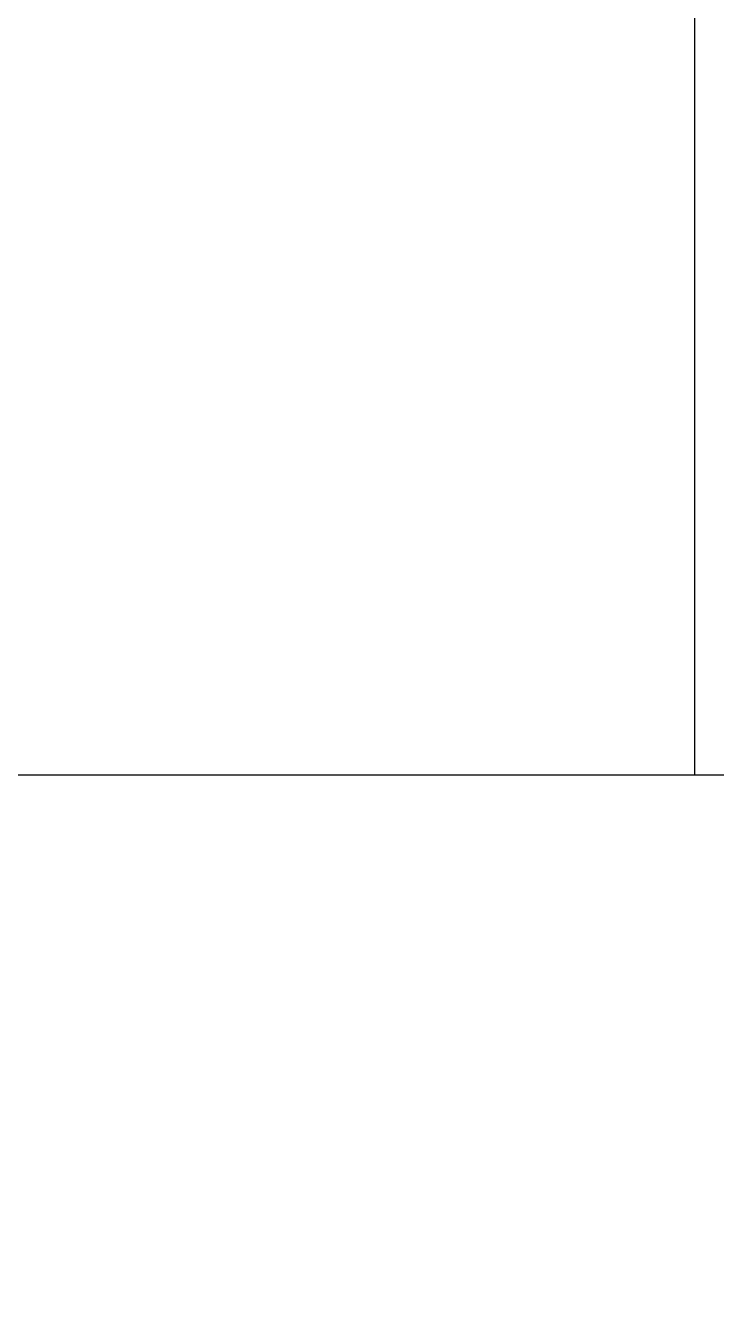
# Model space of a CAD drawing. Header units: millimetres. Extents: x 1993 to 4093, y 1262 to 2017.
# Drawn here: x 3534.22 to 3543.47, y 1584.18 to 1601.14 of the extents above; entities that cross this region are included whole.
import ezdxf

# ---------------------------------------------------------------- set-up
doc = ezdxf.new("R2010")
doc.units = ezdxf.units.MM
for name, color, linetype, lineweight in [('FLR CARPET', 254, 'Continuous', 15), ('FLR CARPET 1', 254, 'Continuous', 15), ('LOW HEIGHT STORAGE WITH PLANTER BOX', 251, 'Continuous', 25), ('PASSAGE', 251, 'Continuous', 25)]:
    doc.layers.add(name, color=color, linetype=linetype, lineweight=lineweight)
doc.layers.add('PLANNER', color=3, linetype='Continuous')

# ---------------------------------------------------------------- blocks, each defined once
blk = doc.blocks.new('LSH 6FT')
at = {"layer": 'LOW HEIGHT STORAGE WITH PLANTER BOX', "ltscale": 0.7}
blk.add_lwpolyline([(-9, -36), (-9, 36), (-8.4, 36), (-8.4, -36)], close=True, dxfattribs=at)
blk = doc.blocks.new('CUBICLE ZONE 02')
at = {"layer": 'PLANNER', "ltscale": 25}
blk.add_lwpolyline([(97448.685, 8762.751), (97630.437, 8762.751), (97630.437, 8645.769), (97448.685, 8645.769)], close=True, dxfattribs=at)

msp = doc.modelspace()

# ---------------------------------------------------------------- linework, layer by layer
at = {"layer": 'FLR CARPET', "ltscale": 25}
msp.add_lwpolyline([(3543.175, 1591.106), (3561.174, 1591.106), (3561.174, 1708.088), (3543.175, 1708.088)], close=True, dxfattribs=at)
at = {"layer": 'FLR CARPET 1'}
msp.add_lwpolyline([(3453.349, 1708.092), (3453.349, 1633.746), (3454.076, 1629.596), (3455.156, 1625.523), (3456.58, 1621.557), (3458.34, 1617.728), (3460.42, 1614.064), (3462.807, 1610.591), (3465.482, 1607.336), (3468.426, 1604.321), (3471.618, 1601.57), (3475.033, 1599.102), (3478.648, 1596.936), (3482.434, 1595.087), (3486.365, 1593.57), (3490.412, 1592.394), (3494.544, 1591.57), (3498.732, 1591.102), (3543.175, 1591.106), (3543.175, 1708.092)], close=True, dxfattribs=at)
at = {"layer": 'PASSAGE'}
msp.add_lwpolyline([(4056.693, 1591.123), (3273.776, 1591.097), (3273.776, 1525.088), (3215.197, 1525.088), (3215.197, 1543.088), (2998.197, 1543.088)], dxfattribs=at)

# ---------------------------------------------------------------- block references
at = {"layer": 'LOW HEIGHT STORAGE WITH PLANTER BOX'}
msp.add_blockref('LSH 6FT', (3552.175, 1627.106), dxfattribs=at)
at = {"layer": 'PLANNER'}
msp.add_blockref('CUBICLE ZONE 02', (-94086.662, -7054.663), dxfattribs=at)

doc.saveas('drawing.dxf')
